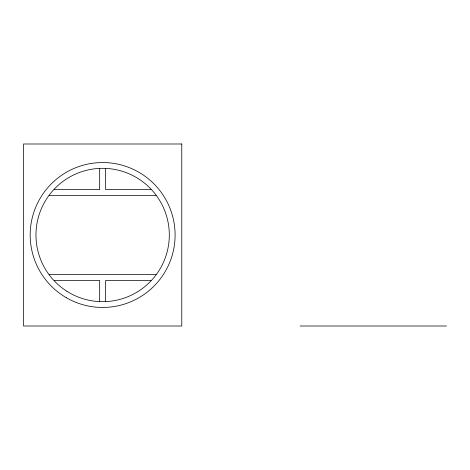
<?xml version="1.0" encoding="UTF-8"?>
<svg xmlns="http://www.w3.org/2000/svg" width="470" height="470" viewBox="0 0 470 470"><rect width="100%" height="100%" fill="white"/><g stroke="black" fill="none" stroke-linecap="round" stroke-linejoin="round"><path stroke-width="0.7" d="M54.309 189.498L99.669 189.498L99.669 168.248M150.964 189.498L105.603 189.498L105.603 168.248M49.197 195.432L156.075 195.432M49.197 274.568L156.075 274.568M54.309 280.502L99.669 280.502L99.669 301.752M150.964 280.502L105.603 280.502L105.603 301.752M300.095 326.01L446.5 326.01M181.772 143.99L23.5 143.99L23.5 326.01L181.772 326.01L181.772 143.99M66.828 291.241A66.675 66.675 0 0 0 169.247 237.891A66.675 66.675 0 0 0 71.834 175.868A66.675 66.675 0 0 0 66.828 291.241M66.405 297.751A72.462 72.462 0 0 0 175.099 235A72.462 72.462 0 0 0 66.405 172.249A72.462 72.462 0 0 0 66.405 297.751"/></g></svg>
